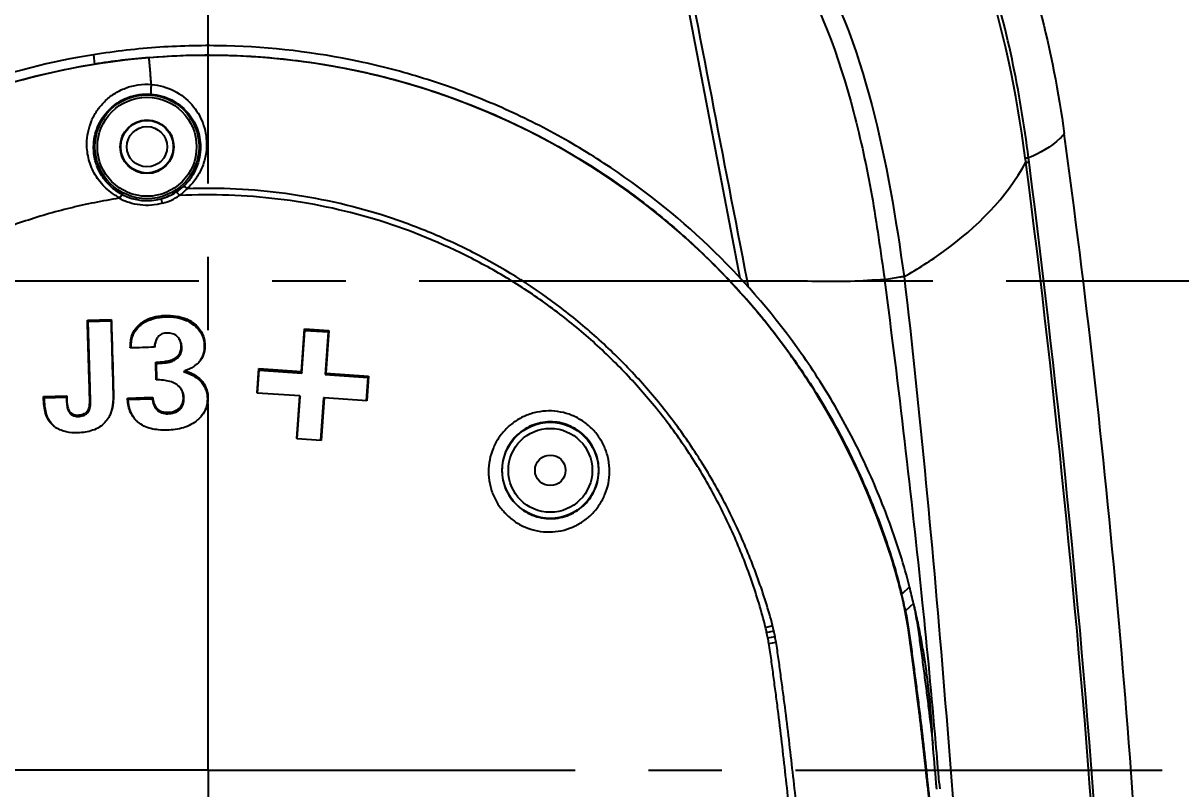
# Model space of a CAD drawing. Header units: millimetres. Extents: x 4086 to 8300, y 123 to 1549.
# Drawn here: x 7767.35 to 7791.01, y 1185.67 to 1201.33 of the extents above; entities that cross this region are included whole.
import ezdxf

# ---------------------------------------------------------------- set-up
doc = ezdxf.new("R2010")
doc.units = ezdxf.units.MM
doc.linetypes.add('CENTER', pattern=[0.6, 0.375, -0.075, 0.075, -0.075])
for name, color, linetype in [('中心线', 7, 'Continuous'), ('外形图', 7, 'Continuous'), ('尺寸标注', 7, 'Continuous'), ('运动范围', 7, 'Continuous')]:
    doc.layers.add(name, color=color, linetype=linetype)
doc.styles.add('思源黑', font='SourceHanSansCN-Normal.ttf')
doc.dimstyles.new('尺寸标注_1_4比例', dxfattribs={"dimtxt": 7, "dimasz": 6, "dimexe": 2, "dimexo": 1.5, "dimgap": 1, "dimtad": 1, "dimdec": 1, "dimlfac": 4, "dimdsep": 46, "dimtxsty": '思源黑', "dimcen": 0.09, "dimadec": 0, "dimazin": 0, "dimtp": 0.01, "dimtm": 0.01, "dimtfac": 1, "dimtdec": 1, "dimtofl": 0, "dimtmove": 0, "dimatfit": 3, "dimfxl": 1, "dimtolj": 1, "dimarcsym": 0})

# ---------------------------------------------------------------- blocks, each defined once
blk = doc.blocks.new('*D786')
at = {"layer": 'Defpoints', "color": 0}
for p in [(7797.579, 1186.055), (7786.133, 1103.555), (7962.414, 1103.555)]:
    blk.add_point(p, dxfattribs=at)
at = {"layer": '尺寸标注', "color": 0, "lineweight": -2}
for p, q in [((7799.079, 1186.055), (7964.414, 1186.055)), ((7962.414, 1180.055), (7962.414, 1109.555)), ((7787.633, 1103.555), (7964.414, 1103.555))]:
    blk.add_line(p, q, dxfattribs=at)
at = {"layer": '尺寸标注', "color": 0}
for points in [[(7963.414, 1180.055), (7961.414, 1180.055), (7962.414, 1186.055)], [(7961.414, 1109.555), (7963.414, 1109.555), (7962.414, 1103.555)]]:
    blk.add_solid(points, dxfattribs=at)
at = {"layer": '尺寸标注', "color": 0, "insert": (7957.785, 1144.805), "char_height": 7, "attachment_point": 5, "rotation": 90, "style": '思源黑'}
blk.add_mtext('\\A1;330', dxfattribs=at)
blk = doc.blocks.new('*D793')
at = {"layer": 'Defpoints', "color": 0}
for p in [(7771.133, 1271.641), (7552.914, 959.632), (7712.796, 959.632)]:
    blk.add_point(p, dxfattribs=at)
at = {"layer": '尺寸标注', "color": 0, "lineweight": -2}
for p, q in [((7769.633, 1271.641), (7550.914, 1271.641)), ((7552.914, 1265.641), (7552.914, 965.632)), ((7711.296, 959.632), (7550.914, 959.632))]:
    blk.add_line(p, q, dxfattribs=at)
at = {"layer": '尺寸标注', "color": 0}
for points in [[(7553.914, 1265.641), (7551.914, 1265.641), (7552.914, 1271.641)], [(7551.914, 965.632), (7553.914, 965.632), (7552.914, 959.632)]]:
    blk.add_solid(points, dxfattribs=at)
at = {"layer": '尺寸标注', "color": 0, "insert": (7548.289, 1115.636), "char_height": 7, "attachment_point": 5, "rotation": 90, "style": '思源黑'}
blk.add_mtext('\\A1;1248', dxfattribs=at)

msp = doc.modelspace()

# ---------------------------------------------------------------- linework, layer by layer
at = {"layer": '中心线', "linetype": 'CENTER', "ltscale": 20}
for p, q in [((7771.1327, 1186.0546), (7771.1327, 1215.7139)), ((7794.9431, 1196.0546), (7659.4514, 1196.0546)), ((7771.1327, 1186.0546), (7750.6038, 1186.0546)), ((7771.1327, 1186.0546), (7771.1327, 1108.957)), ((7771.1327, 1186.0546), (7795.7043, 1186.0546))]:
    msp.add_line(p, q, dxfattribs=at)
at = {"layer": '外形图'}
for p, q in [((7779.3863, 1209.7383), (7782.0008, 1196.1233)), ((7768.7867, 1200.6849), (7768.8072, 1200.4934)), ((7769.9261, 1200.6243), (7769.9261, 1200.6245)), ((7787.9101, 1198.4875), (7787.8989, 1198.5751)), ((7782.1523, 1196.0553), (7782.1474, 1196.0804)), ((7782.1769, 1195.9275), (7782.1523, 1196.0553)), ((7769.9406, 1195.2966), (7769.9465, 1195.2675)), ((7770.2505, 1195.3554), (7770.2522, 1195.3256)), ((7768.6639, 1195.2597), (7769.1525, 1195.2747)), ((7768.6647, 1195.2597), (7768.6807, 1195.2302)), ((7768.6798, 1195.2301), (7769.1456, 1195.2445)), ((7769.1526, 1195.2747), (7769.1457, 1195.2445)), ((7769.7081, 1195.1506), (7769.7184, 1195.1242)), ((7770.8286, 1195.2003), (7770.8223, 1195.1727)), ((7773.0404, 1194.2066), (7773.1015, 1195.0794)), ((7773.0461, 1194.1773), (7773.1074, 1195.0497)), ((7773.1015, 1195.0794), (7773.6003, 1195.0445)), ((7773.1015, 1195.0794), (7773.1074, 1195.0497)), ((7773.1074, 1195.0497), (7773.5834, 1195.0166)), ((7773.6003, 1195.0445), (7773.5392, 1194.1717)), ((7773.6003, 1195.0445), (7773.5834, 1195.0166)), ((7769.5786, 1194.9557), (7769.5917, 1194.9334)), ((7773.5834, 1195.0166), (7773.5221, 1194.1441)), ((7770.0299, 1194.7056), (7770.0298, 1194.7044)), ((7770.5821, 1194.7151), (7770.5937, 1194.6969)), ((7771.0651, 1194.7613), (7771.0538, 1194.7423)), ((7770.0731, 1194.0379), (7770.062, 1194.3997)), ((7770.062, 1194.3997), (7770.0749, 1194.3711)), ((7770.0851, 1194.0377), (7770.0749, 1194.3711)), ((7770.3776, 1194.4416), (7770.3821, 1194.413)), ((7770.5263, 1194.5425), (7770.5355, 1194.5173)), ((7770.8905, 1194.3509), (7770.8908, 1194.3491)), ((7772.1327, 1193.7688), (7772.1676, 1194.2676)), ((7772.1421, 1193.7678), (7772.175, 1194.238)), ((7772.1676, 1194.2676), (7773.0404, 1194.2066)), ((7772.1676, 1194.2676), (7772.175, 1194.238)), ((7772.175, 1194.238), (7773.0461, 1194.1773)), ((7773.0404, 1194.2066), (7773.0461, 1194.1773)), ((7773.5392, 1194.1717), (7773.5221, 1194.1441)), ((7773.5221, 1194.1441), (7774.3934, 1194.0835)), ((7773.5392, 1194.1717), (7774.4121, 1194.1106)), ((7774.4121, 1194.1106), (7774.3772, 1193.6119)), ((7774.4121, 1194.1106), (7774.3934, 1194.0835)), ((7774.3934, 1194.0835), (7774.3602, 1193.613)), ((7767.7682, 1193.6975), (7768.2459, 1193.7121)), ((7767.7704, 1193.627), (7767.7682, 1193.6975)), ((7767.7682, 1193.6975), (7767.7862, 1193.6695)), ((7767.7704, 1193.627), (7767.788, 1193.6099)), ((7767.7861, 1193.6695), (7768.2406, 1193.6834)), ((7767.788, 1193.6099), (7767.7862, 1193.6695)), ((7768.2406, 1193.6834), (7768.24, 1193.6146)), ((7768.2452, 1193.6322), (7768.24, 1193.6146)), ((7768.2459, 1193.7121), (7768.2406, 1193.6834)), ((7768.2459, 1193.7121), (7768.2452, 1193.6322)), ((7768.7136, 1193.6293), (7768.7292, 1193.6121)), ((7769.1983, 1193.7728), (7769.191, 1193.7546)), ((7769.4841, 1193.6655), (7769.9978, 1193.6813)), ((7769.4984, 1193.6373), (7769.9901, 1193.6524)), ((7770.6265, 1193.6787), (7770.6379, 1193.6613)), ((7771.128, 1193.6847), (7771.1164, 1193.6666)), ((7772.9445, 1192.8349), (7773.0056, 1193.7078)), ((7772.9519, 1192.8343), (7773.0127, 1193.7005)), ((7773.0056, 1193.7078), (7773.0127, 1193.7005)), ((7773.4886, 1193.6673), (7773.4278, 1192.8011)), ((7773.5044, 1193.6729), (7773.4433, 1192.8)), ((7773.5044, 1193.6729), (7773.4886, 1193.6673)), ((7774.3772, 1193.6119), (7773.5044, 1193.6729)), ((7768.6612, 1193.3945), (7768.6746, 1193.3705)), ((7770.5455, 1193.4583), (7770.5537, 1193.433)), ((7768.4665, 1193.3176), (7768.472, 1193.2895)), ((7769.7, 1193.1705), (7769.6789, 1193.1892)), ((7770.3051, 1193.3741), (7770.3066, 1193.3458)), ((7767.97, 1193.1001), (7767.9834, 1193.0916)), ((7773.4433, 1192.8), (7772.9445, 1192.8348)), ((7785.4674, 1189.8035), (7785.3084, 1189.652)), ((7785.5467, 1189.4613), (7785.3827, 1189.3112)), ((7785.3827, 1189.3112), (7785.3851, 1189.2987)), ((7782.5228, 1188.9751), (7782.668, 1189.0118)), ((7782.5463, 1188.8708), (7782.6935, 1188.9029)), ((7782.57, 1188.7586), (7782.7172, 1188.7867)), ((7782.592, 1188.6456), (7782.7382, 1188.6712)), ((7786.0725, 1185.7967), (7786.0826, 1185.6735))]:
    msp.add_line(p, q, dxfattribs=at)
for points in [[(7769.9261, 1200.6245), (7769.4674, 1200.5792), (7769.0023, 1200.5182), (7768.5382, 1200.4421), (7768.0764, 1200.3509), (7767.6177, 1200.245), (7767.1628, 1200.1245)], [(7785.3033, 1189.6508), (7785.2111, 1190.0044), (7785.095, 1190.3957), (7784.9573, 1190.8111), (7784.7999, 1191.2435), (7784.6241, 1191.6855), (7784.4307, 1192.1293), (7784.222, 1192.5677), (7784.0011, 1192.9941), (7783.7703, 1193.4058), (7783.5289, 1193.8057), (7783.2754, 1194.1968), (7783.0081, 1194.5815), (7782.7269, 1194.9599), (7782.4326, 1195.3304), (7782.1265, 1195.6913), (7781.8097, 1196.0413), (7781.4823, 1196.3804), (7781.1447, 1196.7083), (7780.7971, 1197.0247), (7780.44, 1197.3294), (7780.0734, 1197.6222), (7779.6975, 1197.9031), (7779.3123, 1198.1719), (7778.9181, 1198.4286), (7778.515, 1198.6728), (7778.1032, 1198.9046), (7777.6835, 1199.1234), (7777.2569, 1199.3286), (7776.8241, 1199.5199), (7776.3861, 1199.697), (7775.9436, 1199.8594), (7775.4975, 1200.0071), (7775.048, 1200.1401), (7774.5943, 1200.2584), (7774.1363, 1200.3622), (7773.6745, 1200.4513), (7773.2095, 1200.5257), (7772.7419, 1200.5851), (7772.2724, 1200.6295), (7771.802, 1200.6588), (7771.3315, 1200.6728), (7770.861, 1200.6717), (7770.3906, 1200.6554), (7769.9261, 1200.6245)], [(7785.3799, 1189.2978), (7785.3566, 1189.4142), (7785.3302, 1189.5359), (7785.3033, 1189.6508)], [(7786.047, 1183.7955), (7785.9912, 1184.3164), (7785.9367, 1184.8232), (7785.8833, 1185.3156), (7785.8312, 1185.7923), (7785.7804, 1186.2512), (7785.7307, 1186.6903), (7785.6816, 1187.1095), (7785.6326, 1187.5105), (7785.5835, 1187.8951), (7785.5346, 1188.265), (7785.4868, 1188.6219), (7785.4368, 1188.9679), (7785.3799, 1189.2978)]]:
    msp.add_lwpolyline(points, dxfattribs=at)
for centre, radius in [((7769.8827, 1198.8046), 1.0634), ((7769.8827, 1198.8046), 1.0134), ((7769.8827, 1198.8046), 0.5484), ((7769.8827, 1198.8046), 0.5375), ((7769.8827, 1198.8046), 0.4125), ((7778.1248, 1192.1873), 0.9825), ((7778.1248, 1192.1873), 0.8575), ((7778.1248, 1192.1873), 0.3125)]:
    msp.add_circle(centre, radius, dxfattribs=at)
for centre, radius, start, end in [((7771.1367, 1186.0474), 14.6271, 94.74739, 125.88359), ((7771.1299, 1186.1081), 14.5716, 94.74042, 99.17189), ((7580.1977, 1170.6646), 210.3575, 2.435308, 7.760472), ((7756.4506, 1194.4313), 31.6547, 7.3673, 7.53081), ((7541.2571, 1166.7586), 248.6204, 3.947142, 7.332745), ((7539.8053, 1166.6795), 250.1354, 3.944738, 7.305672), ((7769.8835, 1198.7983), 1.0965, 285.19374, 303.082), ((7769.8942, 1198.7823), 1.0772, 303.06721, 312.31312), ((7769.8833, 1198.7987), 1.0969, 243.04213, 285.19828), ((7769.8812, 1198.816), 1.2104, 285.32775, 303.45137), ((7782.8083, 1192.5416), 3.5736, 100.57474, 101.81895), ((7552.4349, 1165.5318), 234.524, 5.861115, 7.484655), ((7770.3921, 1194.6037), 0.7392, 53.80924, 65.36402), ((7770.3941, 1194.5885), 0.7243, 53.75869, 64.71153), ((7770.3332, 1194.7491), 0.2416, 37.879, 46.31866), ((7770.1168, 1195.1837), 1.1038, 297.77182, 299.75371), ((7778.0196, 1197.9714), 9.5601, 206.76964, 206.95926), ((7777.1184, 1191.7598), 7.3753, 164.89784, 165.13023), ((7768.3419, 1193.5475), 0.5818, 230.26208, 237.6357), ((7768.3484, 1193.5301), 0.5706, 230.2367, 236.15392), ((7774.7355, 1187.0845), 10.8748, 13.64986, 15.63077), ((7778.0256, 1187.8867), 7.4883, 10.86195, 13.6259), ((7778.0272, 1187.887), 7.4921, 10.95806, 13.62615), ((7777.6337, 1187.8081), 8.0838, 11.80026, 14.29016), ((7616.5082, 1172.0354), 170.1216, 4.9149, 5.885842), ((7777.2749, 1187.7434), 8.2525, 10.04457, 10.85634), ((7779.0803, 1188.1457), 3.541, 11.8167, 13.54577), ((7779.1918, 1188.1396), 3.5839, 12.29687, 14.08429), ((7778.2473, 1187.9339), 4.5505, 10.80179, 12.29544), ((7776.7405, 1187.5842), 5.9466, 11.39056, 12.49534), ((7772.9149, 1186.8205), 9.8477, 10.68071, 11.3507), ((7775.4425, 1187.4073), 7.4044, 9.82857, 10.73691), ((7740.2053, 1182.1409), 45.952, 4.55678, 5.57531), ((7535.5357, 1165.2082), 251.3813, 4.697874, 4.884049)]:
    msp.add_arc(centre, radius, start, end, dxfattribs=at)
for points, knots in [([(7784.7451, 1207.6111), (7785.8088, 1206.6155), (7787.631, 1203.9003), (7788.3967, 1200.771), (7788.6286, 1199.0696)], [0, 0, 0, 0, 0.4589975, 1, 1, 1, 1]), ([(7787.8989, 1198.5751), (7787.726, 1199.9277), (7787.1987, 1202.6164), (7785.9866, 1205.1115), (7785.1932, 1206.2158)], [0, 0, 0, 0, 0.5006842, 1, 1, 1, 1]), ([(7787.8321, 1198.5799), (7787.6528, 1199.9146), (7787.1222, 1202.5655), (7785.9382, 1205.0351), (7785.1564, 1206.1265)], [0, 0, 0, 0, 0.5007847, 1, 1, 1, 1]), ([(7783.3119, 1202.9404), (7783.981, 1201.9604), (7784.8081, 1199.6678), (7785.1888, 1197.328), (7785.3561, 1196.1488)], [0, 0, 0, 0, 0.4990641, 1, 1, 1, 1]), ([(7782.9967, 1202.7384), (7783.633, 1201.7674), (7784.2218, 1200.0825), (7784.7179, 1197.8145), (7784.8739, 1196.6576), (7784.9595, 1196.0811)], [0, 0, 0, 0, 0.499012, 0.7494695, 1, 1, 1, 1]), ([(7785.4675, 1189.8036), (7785.3548, 1190.2442), (7785.1492, 1190.8962), (7784.8184, 1191.7438), (7784.451, 1192.5764), (7783.9201, 1193.5842), (7782.9233, 1195.1076), (7781.4212, 1196.8307), (7779.6308, 1198.252), (7778.0621, 1199.176), (7776.8257, 1199.758), (7775.5407, 1200.2234), (7773.7794, 1200.6833), (7771.9612, 1200.8976), (7770.1413, 1200.8599), (7769.2358, 1200.7571), (7768.7867, 1200.6849)], [0, 0, 0, 0, 0.0625133, 0.0937829, 0.1250526, 0.1875746, 0.2500979, 0.3750167, 0.4999336, 0.5624581, 0.6249828, 0.6875076, 0.7500325, 0.8749504, 0.9374753, 1, 1, 1, 1]), ([(7768.7867, 1200.6849), (7767.9273, 1200.5468), (7766.229, 1200.1181), (7763.8364, 1199.0397), (7761.6707, 1197.5559), (7759.7983, 1195.7165), (7758.277, 1193.577), (7757.1569, 1191.2033), (7756.5848, 1189.0904), (7756.3555, 1187.3621), (7756.3162, 1186.4902), (7756.316, 1186.0546)], [0, 0, 0, 0, 0.1249856, 0.2499701, 0.3749545, 0.4999405, 0.6249246, 0.7499089, 0.8748935, 0.937447, 1, 1, 1, 1]), ([(7761.6483, 1143.9202), (7761.6394, 1144.253), (7761.6176, 1144.9183), (7761.5873, 1145.9157), (7761.5608, 1146.9122), (7761.5269, 1148.239), (7761.4849, 1149.8952), (7761.4343, 1151.88), (7761.3743, 1153.8611), (7761.2662, 1156.4957), (7761.0971, 1159.1243), (7760.8466, 1161.7428), (7760.6169, 1163.6993), (7760.3484, 1165.6493), (7760.0487, 1167.5935), (7759.7262, 1169.533), (7759.3871, 1171.4691), (7759.0329, 1173.4021), (7758.6605, 1175.3316), (7758.3288, 1176.9353), (7758.047, 1178.2149), (7757.8263, 1179.1726), (7757.5939, 1180.1275), (7757.3492, 1181.0793), (7757.0984, 1182.0299), (7756.8594, 1182.9838), (7756.6637, 1183.9478), (7756.5413, 1184.9244), (7756.497, 1185.9083), (7756.5215, 1186.8942), (7756.6116, 1187.8781), (7756.8199, 1189.181), (7757.2452, 1190.7805), (7758.0096, 1192.6124), (7759.0148, 1194.3231), (7760.2421, 1195.8814), (7761.6676, 1197.2608), (7763.2661, 1198.4367), (7765.0101, 1199.3855), (7766.8661, 1200.0895), (7768.1563, 1200.3883), (7768.8072, 1200.4934)], [0, 0, 0, 0, 0.0158075, 0.0315982, 0.0473725, 0.0631316, 0.0946059, 0.1260223, 0.1573847, 0.1886988, 0.2511993, 0.2823969, 0.3135655, 0.344711, 0.3758373, 0.4069479, 0.4380488, 0.4691461, 0.5002413, 0.5313361, 0.5468868, 0.5624404, 0.5779918, 0.5935402, 0.6090968, 0.6246633, 0.640218, 0.6557655, 0.6713346, 0.6869311, 0.7025521, 0.7181996, 0.749533, 0.7808609, 0.8121498, 0.8434381, 0.8747382, 0.9060368, 0.9373566, 0.9686954, 1, 1, 1, 1]), ([(7769.9257, 1200.6298), (7770.778, 1200.7005), (7772.5021, 1200.6909), (7775.044, 1200.2259), (7777.4654, 1199.3233), (7779.317, 1198.2278), (7780.6612, 1197.1706), (7781.5971, 1196.2931), (7782.4547, 1195.3377), (7783.2275, 1194.3118), (7783.7934, 1193.403), (7784.194, 1192.6478), (7784.4684, 1192.0689), (7784.7178, 1191.4788), (7784.9439, 1190.8794), (7785.1452, 1190.2713), (7785.2581, 1189.8594), (7785.3084, 1189.652)], [0, 0, 0, 0, 0.1249674, 0.2504066, 0.3757537, 0.5006229, 0.5629951, 0.6253855, 0.6878468, 0.7503622, 0.8128418, 0.8440507, 0.8752397, 0.9064281, 0.9376282, 0.9688237, 1, 1, 1, 1]), ([(7775.9144, 1199.8694), (7775.4352, 1200.0356), (7774.4587, 1200.3178), (7772.9597, 1200.5856), (7771.4429, 1200.6971), (7770.4299, 1200.666), (7769.9261, 1200.6243)], [0, 0, 0, 0, 0.2504097, 0.5007291, 0.7504486, 1, 1, 1, 1]), ([(7769.9738, 1200.0796), (7769.97, 1200.1079), (7769.9649, 1200.1501), (7769.9607, 1200.2062), (7769.9544, 1200.2832), (7769.945, 1200.3958), (7769.9346, 1200.5215), (7769.9283, 1200.5977), (7769.9261, 1200.6243)], [0, 0, 0, 0, 0.1566934, 0.2333952, 0.3084816, 0.5802589, 0.8536971, 1, 1, 1, 1]), ([(7768.6545, 1198.8668), (7768.6552, 1198.9448), (7768.6714, 1199.1014), (7768.74, 1199.3286), (7768.8528, 1199.5418), (7769.0092, 1199.7337), (7769.2077, 1199.8946), (7769.4427, 1200.0137), (7769.703, 1200.0817), (7769.8842, 1200.087), (7769.9738, 1200.0799)], [0, 0, 0, 0, 0.1165623, 0.2336644, 0.3526371, 0.474751, 0.6010755, 0.7317926, 0.865592, 1, 1, 1, 1]), ([(7769.9711, 1200.08), (7769.9677, 1200.0592), (7769.964, 1200.0269), (7769.9609, 1199.9838), (7769.9597, 1199.9523), (7769.9597, 1199.9246), (7769.9608, 1199.903), (7769.9628, 1199.8893), (7769.9651, 1199.8826), (7769.9667, 1199.8807), (7769.9675, 1199.8806)], [0, 0, 0, 0, 0.31384, 0.4828029, 0.6433718, 0.7838212, 0.8940334, 0.9665345, 0.9876525, 1, 1, 1, 1]), ([(7769.9738, 1200.0796), (7770.1345, 1200.0668), (7770.445, 1199.9784), (7770.8132, 1199.6884), (7771.0451, 1199.3018), (7771.0997, 1199.0097), (7771.1011, 1198.8651)], [0, 0, 0, 0, 0.2673801, 0.5188906, 0.7601096, 1, 1, 1, 1]), ([(7768.7915, 1198.8046), (7768.7931, 1198.9411), (7768.8495, 1199.2211), (7769.0502, 1199.5231), (7769.2796, 1199.7112), (7769.4893, 1199.8194), (7769.7233, 1199.881), (7769.8866, 1199.8867), (7769.9675, 1199.8806)], [0, 0, 0, 0, 0.2300839, 0.4686063, 0.5952211, 0.7272186, 0.8631951, 1, 1, 1, 1]), ([(7769.9675, 1199.8806), (7770.0416, 1199.8749), (7770.1867, 1199.8487), (7770.4493, 1199.7442), (7770.7202, 1199.5321), (7770.926, 1199.1903), (7770.9748, 1198.9323), (7770.9762, 1198.8046)], [0, 0, 0, 0, 0.1383482, 0.2719333, 0.5232259, 0.762404, 1, 1, 1, 1]), ([(7785.2081, 1190.0145), (7785.1293, 1190.2966), (7784.9501, 1190.8548), (7784.6371, 1191.6762), (7784.2761, 1192.4779), (7783.8664, 1193.2559), (7783.4103, 1194.0079), (7782.7429, 1194.9725), (7781.8021, 1196.1008), (7780.5188, 1197.3099), (7778.6262, 1198.7035), (7777.0237, 1199.4849), (7775.9144, 1199.8694)], [0, 0, 0, 0, 0.0624393, 0.1248947, 0.1873326, 0.2497764, 0.3122431, 0.3747433, 0.4997328, 0.6246629, 0.7496948, 1, 1, 1, 1]), ([(7788.6286, 1199.0696), (7788.6008, 1199.0355), (7788.3989, 1198.819), (7788.13, 1198.6734), (7787.8989, 1198.5751)], [0, 0, 0, 0, 0.1491579, 1, 1, 1, 1]), ([(7769.3355, 1197.7541), (7769.3219, 1197.7609), (7769.2954, 1197.7756), (7769.2561, 1197.7983), (7769.2174, 1197.8217), (7769.1431, 1197.8715), (7768.9949, 1197.991), (7768.8129, 1198.2184), (7768.6815, 1198.5336), (7768.6536, 1198.757), (7768.6545, 1198.8668)], [0, 0, 0, 0, 0.033182, 0.0662646, 0.0992352, 0.132059, 0.2618371, 0.5143839, 0.7597671, 1, 1, 1, 1]), ([(7771.1011, 1198.8651), (7771.1018, 1198.7819), (7771.0865, 1198.6134), (7771.0116, 1198.3683), (7770.8842, 1198.1391), (7770.7668, 1198.0063), (7770.7011, 1197.9466)], [0, 0, 0, 0, 0.242082, 0.4888255, 0.7412116, 1, 1, 1, 1]), ([(7769.386, 1197.8209), (7769.2917, 1197.8692), (7769.1196, 1197.9917), (7768.9283, 1198.2356), (7768.8143, 1198.5129), (7768.7905, 1198.7086), (7768.7915, 1198.8046)], [0, 0, 0, 0, 0.2633428, 0.5164886, 0.7612289, 1, 1, 1, 1]), ([(7770.9762, 1198.8046), (7770.977, 1198.7309), (7770.9634, 1198.5813), (7770.8969, 1198.3633), (7770.7833, 1198.1584), (7770.6784, 1198.0394), (7770.6194, 1197.9857)], [0, 0, 0, 0, 0.2405724, 0.4866552, 0.7394642, 1, 1, 1, 1]), ([(7785.3561, 1196.1488), (7785.6343, 1196.3059), (7786.5999, 1196.9182), (7787.452, 1197.7623), (7787.8442, 1198.4904)], [0, 0, 0, 0, 0.278756, 1, 1, 1, 1]), ([(7787.8321, 1198.5799), (7787.8463, 1198.58), (7787.8685, 1198.5795), (7787.8912, 1198.5778), (7787.8989, 1198.5751)], [0, 0, 0, 0, 0.6349671, 1, 1, 1, 1]), ([(7787.8442, 1198.4903), (7787.8582, 1198.4907), (7787.8801, 1198.4906), (7787.9024, 1198.4896), (7787.9101, 1198.4875)], [0, 0, 0, 0, 0.636231, 1, 1, 1, 1]), ([(7770.5484, 1197.8061), (7770.5411, 1197.8167), (7770.5274, 1197.8356), (7770.5084, 1197.859), (7770.4946, 1197.8733), (7770.4865, 1197.8791), (7770.483, 1197.88), (7770.482, 1197.8795)], [0, 0, 0, 0, 0.3831363, 0.6957466, 0.9053971, 0.9660397, 1, 1, 1, 1]), ([(7770.7011, 1197.9466), (7770.6895, 1197.9341), (7770.6417, 1197.8841), (7770.5896, 1197.8381), (7770.5484, 1197.8061)], [0, 0, 0, 0, 0.2457217, 1, 1, 1, 1]), ([(7770.7011, 1197.9466), (7770.6926, 1197.9541), (7770.6767, 1197.9672), (7770.6535, 1197.9816), (7770.6349, 1197.9893), (7770.6227, 1197.9884), (7770.6194, 1197.9857)], [0, 0, 0, 0, 0.3590794, 0.6534921, 0.8650361, 1, 1, 1, 1]), ([(7782.668, 1189.0118), (7782.627, 1189.1747), (7782.5339, 1189.4978), (7782.3166, 1190.1336), (7782.0661, 1190.758), (7781.7765, 1191.3644), (7781.4626, 1191.9587), (7781.024, 1192.6762), (7780.4257, 1193.4885), (7779.7635, 1194.2497), (7779.0403, 1194.9533), (7777.9994, 1195.8041), (7776.8516, 1196.5162), (7775.6306, 1197.0784), (7774.3668, 1197.5374), (7772.72, 1197.9027), (7771.3719, 1197.9702), (7770.7011, 1197.9466)], [0, 0, 0, 0, 0.031264, 0.0625295, 0.1250497, 0.1563154, 0.1875813, 0.2500996, 0.3126198, 0.3751407, 0.4376604, 0.5001793, 0.6251076, 0.687628, 0.7501477, 0.8750726, 1, 1, 1, 1]), ([(7769.3081, 1197.7499), (7769.2245, 1197.7372), (7769.0576, 1197.7089), (7768.8082, 1197.6614), (7768.5598, 1197.609), (7768.2303, 1197.5317), (7767.8215, 1197.4222), (7767.1758, 1197.219), (7766.3859, 1196.9129), (7765.4732, 1196.4659), (7764.6017, 1195.9431), (7763.7784, 1195.3471), (7763.0093, 1194.6827), (7762.2991, 1193.9557), (7761.6538, 1193.1704), (7761.0789, 1192.3323), (7760.5783, 1191.4478), (7760.1565, 1190.523), (7759.8161, 1189.5654), (7759.5565, 1188.5828), (7759.3809, 1187.5818), (7759.3222, 1186.9067), (7759.3072, 1186.5686)], [0, 0, 0, 0, 0.0156287, 0.031258, 0.0468865, 0.0625154, 0.0937712, 0.125027, 0.1875241, 0.2500223, 0.3125208, 0.3750188, 0.4375174, 0.500016, 0.562514, 0.6250121, 0.6875101, 0.7500078, 0.8125067, 0.8750056, 0.9375028, 1, 1, 1, 1]), ([(7770.2011, 1197.6487), (7770.127, 1197.6284), (7769.9745, 1197.6019), (7769.743, 1197.6062), (7769.5543, 1197.6464), (7769.4106, 1197.6989), (7769.3419, 1197.7322), (7769.3081, 1197.7499)], [0, 0, 0, 0, 0.2507019, 0.5013229, 0.7512207, 0.8758289, 1, 1, 1, 1]), ([(7769.386, 1197.8209), (7769.3825, 1197.8224), (7769.3706, 1197.8165), (7769.3562, 1197.801), (7769.3372, 1197.7758), (7769.3247, 1197.7557), (7769.3182, 1197.7446)], [0, 0, 0, 0, 0.1095792, 0.3206272, 0.6303799, 1, 1, 1, 1]), ([(7770.2011, 1197.6487), (7770.1977, 1197.6608), (7770.1926, 1197.6782), (7770.1859, 1197.7001), (7770.1816, 1197.7135), (7770.1779, 1197.7243), (7770.175, 1197.7327), (7770.1728, 1197.737), (7770.1716, 1197.74), (7770.1709, 1197.7401)], [0, 0, 0, 0, 0.3925115, 0.563219, 0.7105611, 0.830567, 0.9200399, 0.9767229, 1, 1, 1, 1]), ([(7782.5228, 1188.9751), (7782.4441, 1189.3014), (7782.2962, 1189.7838), (7782.0648, 1190.4142), (7781.8713, 1190.8795), (7781.656, 1191.335), (7781.4221, 1191.7812), (7781.1695, 1192.2172), (7780.8066, 1192.7824), (7780.3058, 1193.4574), (7779.6406, 1194.215), (7778.9135, 1194.9138), (7778.1274, 1195.5454), (7777.2887, 1196.1054), (7776.1122, 1196.754), (7774.5462, 1197.3798), (7772.5667, 1197.7916), (7771.2183, 1197.8399), (7770.5484, 1197.8061)], [0, 0, 0, 0, 0.0625139, 0.0937809, 0.1250472, 0.1563139, 0.1875806, 0.2188472, 0.2501136, 0.3126324, 0.3751525, 0.437671, 0.5001888, 0.5627073, 0.6252272, 0.750154, 0.8750762, 1, 1, 1, 1]), ([(7784.9595, 1196.0811), (7784.7254, 1196.0804), (7784.2582, 1196.037), (7783.3218, 1196.0571), (7782.6201, 1196.0586), (7782.1523, 1196.0553)], [0, 0, 0, 0, 0.250116, 0.5001449, 1, 1, 1, 1]), ([(7785.3567, 1196.1492), (7785.3268, 1196.1441), (7785.1944, 1196.1242), (7785.0633, 1196.095), (7784.9603, 1196.0839)], [0, 0, 0, 0, 0.2263866, 1, 1, 1, 1]), ([(7785.3568, 1196.1492), (7785.6833, 1193.334), (7786.2089, 1187.6919), (7786.6044, 1182.0382), (7786.7152, 1179.2086)], [0, 0, 0, 0, 0.5002048, 1, 1, 1, 1]), ([(7769.7081, 1195.1506), (7769.7242, 1195.1669), (7769.7931, 1195.2281), (7769.876, 1195.2723), (7769.9406, 1195.2966)], [0, 0, 0, 0, 0.2487647, 1, 1, 1, 1]), ([(7769.9406, 1195.2966), (7770.0143, 1195.3244), (7770.1187, 1195.3478), (7770.2239, 1195.3546), (7770.2505, 1195.3554)], [0, 0, 0, 0, 0.7476444, 1, 1, 1, 1]), ([(7769.9465, 1195.2675), (7769.9709, 1195.2767), (7770.0699, 1195.3089), (7770.1743, 1195.3232), (7770.2522, 1195.3256)], [0, 0, 0, 0, 0.2503015, 1, 1, 1, 1]), ([(7770.2505, 1195.3554), (7770.3271, 1195.3578), (7770.4811, 1195.3504), (7770.6306, 1195.3076), (7770.7003, 1195.2756)], [0, 0, 0, 0, 0.4997339, 1, 1, 1, 1]), ([(7770.2522, 1195.3256), (7770.3293, 1195.328), (7770.484, 1195.3204), (7770.634, 1195.2764), (7770.7035, 1195.2435)], [0, 0, 0, 0, 0.5006649, 1, 1, 1, 1]), ([(7770.7003, 1195.2756), (7770.7, 1195.2732), (7770.6994, 1195.2683), (7770.6993, 1195.2621), (7770.6978, 1195.2573), (7770.6978, 1195.253), (7770.7001, 1195.2483), (7770.7022, 1195.2452), (7770.7035, 1195.2434)], [0, 0, 0, 0, 0.2194006, 0.4385917, 0.5448929, 0.6595279, 0.8096724, 1, 1, 1, 1]), ([(7768.7136, 1193.6293), (7768.7095, 1193.7653), (7768.6929, 1194.3087), (7768.6767, 1194.8522), (7768.6647, 1195.2597)], [0, 0, 0, 0, 0.2501582, 1, 1, 1, 1]), ([(7768.7292, 1193.6121), (7768.7251, 1193.747), (7768.7086, 1194.2864), (7768.6925, 1194.8257), (7768.6807, 1195.2302)], [0, 0, 0, 0, 0.2501757, 1, 1, 1, 1]), ([(7769.1457, 1195.2445), (7769.1495, 1195.1204), (7769.1647, 1194.6238), (7769.1798, 1194.1271), (7769.191, 1193.7546)], [0, 0, 0, 0, 0.2498515, 1, 1, 1, 1]), ([(7769.1526, 1195.2747), (7769.1565, 1195.1496), (7769.1718, 1194.649), (7769.187, 1194.1483), (7769.1983, 1193.7728)], [0, 0, 0, 0, 0.2498713, 1, 1, 1, 1]), ([(7769.5786, 1194.9557), (7769.5849, 1194.9733), (7769.6166, 1195.0452), (7769.6661, 1195.1082), (7769.7081, 1195.1506)], [0, 0, 0, 0, 0.2380863, 1, 1, 1, 1]), ([(7769.5917, 1194.9334), (7769.5981, 1194.9514), (7769.6294, 1195.0218), (7769.678, 1195.0833), (7769.7184, 1195.1242)], [0, 0, 0, 0, 0.2500786, 1, 1, 1, 1]), ([(7769.7184, 1195.1242), (7769.7343, 1195.1403), (7769.8019, 1195.2003), (7769.8832, 1195.2437), (7769.9465, 1195.2675)], [0, 0, 0, 0, 0.2502336, 1, 1, 1, 1]), ([(7770.8223, 1195.1727), (7770.8564, 1195.1476), (7770.9205, 1195.0915), (7770.9955, 1194.9878), (7771.0417, 1194.8687), (7771.0525, 1194.7844), (7771.0538, 1194.7423)], [0, 0, 0, 0, 0.2509164, 0.5010617, 0.7506127, 1, 1, 1, 1]), ([(7770.8286, 1195.2003), (7770.8687, 1195.1709), (7770.9392, 1195.1074), (7771.0143, 1194.9943), (7771.0547, 1194.8775), (7771.0639, 1194.7991), (7771.0651, 1194.7613)], [0, 0, 0, 0, 0.2885105, 0.5450369, 0.7800326, 1, 1, 1, 1]), ([(7769.542, 1194.6894), (7769.5419, 1194.736), (7769.5462, 1194.826), (7769.564, 1194.915), (7769.5786, 1194.9557)], [0, 0, 0, 0, 0.5184971, 1, 1, 1, 1]), ([(7769.5558, 1194.6897), (7769.5563, 1194.7309), (7769.5612, 1194.8132), (7769.5778, 1194.8946), (7769.5917, 1194.9334)], [0, 0, 0, 0, 0.5000754, 1, 1, 1, 1]), ([(7770.0805, 1194.8768), (7770.0655, 1194.8509), (7770.0441, 1194.7942), (7770.0335, 1194.7353), (7770.0299, 1194.7056)], [0, 0, 0, 0, 0.49995, 1, 1, 1, 1]), ([(7770.0882, 1194.8901), (7770.0726, 1194.8632), (7770.0502, 1194.8018), (7770.0402, 1194.7379), (7770.0369, 1194.7046)], [0, 0, 0, 0, 0.4813293, 1, 1, 1, 1]), ([(7770.2914, 1194.9946), (7770.2564, 1194.9935), (7770.2043, 1194.9862), (7770.1434, 1194.9553), (7770.119, 1194.9327), (7770.1087, 1194.92)], [0, 0, 0, 0, 0.5170305, 0.7578701, 1, 1, 1, 1]), ([(7770.5001, 1194.9238), (7770.4866, 1194.9367), (7770.4567, 1194.9593), (7770.3874, 1194.9899), (7770.3296, 1194.9958), (7770.2914, 1194.9946)], [0, 0, 0, 0, 0.2482369, 0.4918678, 1, 1, 1, 1]), ([(7770.5821, 1194.7151), (7770.5811, 1194.7489), (7770.5724, 1194.8138), (7770.5428, 1194.8731), (7770.5239, 1194.8974)], [0, 0, 0, 0, 0.5233657, 1, 1, 1, 1]), ([(7770.5937, 1194.6969), (7770.5926, 1194.7303), (7770.584, 1194.7974), (7770.5537, 1194.8591), (7770.5332, 1194.8855)], [0, 0, 0, 0, 0.5002772, 1, 1, 1, 1]), ([(7770.5263, 1194.5425), (7770.5455, 1194.566), (7770.5762, 1194.6214), (7770.5831, 1194.6839), (7770.5821, 1194.7151)], [0, 0, 0, 0, 0.4935819, 1, 1, 1, 1]), ([(7770.5355, 1194.5173), (7770.5557, 1194.5421), (7770.5875, 1194.5998), (7770.5946, 1194.6649), (7770.5937, 1194.6969)], [0, 0, 0, 0, 0.5003555, 1, 1, 1, 1]), ([(7771.0538, 1194.7423), (7771.0555, 1194.6882), (7771.0467, 1194.5787), (7771.0015, 1194.4771), (7770.9706, 1194.4327)], [0, 0, 0, 0, 0.50009, 1, 1, 1, 1]), ([(7771.0651, 1194.7613), (7771.0669, 1194.7018), (7771.0563, 1194.5845), (7771.0045, 1194.4776), (7770.9708, 1194.4326)], [0, 0, 0, 0, 0.5140535, 1, 1, 1, 1]), ([(7770.062, 1194.3997), (7770.1216, 1194.4028), (7770.206, 1194.4087), (7770.3112, 1194.4242), (7770.3569, 1194.4346), (7770.3776, 1194.4416)], [0, 0, 0, 0, 0.5611979, 0.7951629, 1, 1, 1, 1]), ([(7770.0749, 1194.3711), (7770.1266, 1194.3739), (7770.2042, 1194.3796), (7770.3068, 1194.3938), (7770.3576, 1194.4047), (7770.3821, 1194.413)], [0, 0, 0, 0, 0.5001292, 0.7501806, 1, 1, 1, 1]), ([(7770.3776, 1194.4416), (7770.4061, 1194.4512), (7770.4615, 1194.4774), (7770.5071, 1194.5189), (7770.5263, 1194.5425)], [0, 0, 0, 0, 0.4971559, 1, 1, 1, 1]), ([(7770.3821, 1194.413), (7770.4118, 1194.423), (7770.4689, 1194.4502), (7770.5159, 1194.4931), (7770.5355, 1194.5173)], [0, 0, 0, 0, 0.5008694, 1, 1, 1, 1]), ([(7770.8941, 1194.3517), (7770.8777, 1194.3377), (7770.8074, 1194.2851), (7770.7268, 1194.2476), (7770.6646, 1194.2254)], [0, 0, 0, 0, 0.2462234, 1, 1, 1, 1]), ([(7770.9708, 1194.4326), (7770.9653, 1194.4253), (7770.9422, 1194.3962), (7770.9156, 1194.3698), (7770.8941, 1194.3517)], [0, 0, 0, 0, 0.2442488, 1, 1, 1, 1]), ([(7770.6311, 1194.207), (7770.7203, 1194.1787), (7770.8375, 1194.1283), (7770.9355, 1194.0502), (7770.9582, 1194.0287)], [0, 0, 0, 0, 0.7498696, 1, 1, 1, 1]), ([(7770.6646, 1194.2254), (7770.6926, 1194.2157), (7770.7959, 1194.1761), (7770.894, 1194.1192), (7770.9545, 1194.0651)], [0, 0, 0, 0, 0.2675321, 1, 1, 1, 1]), ([(7770.5568, 1193.8812), (7770.5322, 1193.9113), (7770.4674, 1193.9635), (7770.3485, 1194.0096), (7770.2145, 1194.0334), (7770.1211, 1194.0377), (7770.0731, 1194.0379)], [0, 0, 0, 0, 0.2229672, 0.4650319, 0.7245462, 1, 1, 1, 1]), ([(7770.6265, 1193.6787), (7770.6254, 1193.7154), (7770.6147, 1193.7881), (7770.5794, 1193.8535), (7770.5568, 1193.8812)], [0, 0, 0, 0, 0.5066063, 1, 1, 1, 1]), ([(7770.6379, 1193.6613), (7770.6368, 1193.6986), (7770.6258, 1193.7736), (7770.5895, 1193.8412), (7770.5658, 1193.8701)], [0, 0, 0, 0, 0.5000951, 1, 1, 1, 1]), ([(7770.9545, 1194.0651), (7770.9538, 1194.0629), (7770.9528, 1194.0595), (7770.9514, 1194.0549), (7770.9505, 1194.0515), (7770.9503, 1194.0478), (7770.9462, 1194.0447), (7770.9519, 1194.0366), (7770.9554, 1194.0321), (7770.9582, 1194.0287)], [0, 0, 0, 0, 0.1725824, 0.2591156, 0.3482278, 0.4363114, 0.5163054, 0.6741833, 1, 1, 1, 1]), ([(7770.9545, 1194.0651), (7770.9786, 1194.0436), (7771.0244, 1193.9955), (7771.0795, 1193.908), (7771.1172, 1193.8026), (7771.1267, 1193.7253), (7771.128, 1193.6847)], [0, 0, 0, 0, 0.2250999, 0.461145, 0.7165176, 1, 1, 1, 1]), ([(7770.9582, 1194.0287), (7770.9828, 1194.0055), (7771.028, 1193.9544), (7771.0781, 1193.8653), (7771.1081, 1193.7678), (7771.1154, 1193.7004), (7771.1164, 1193.6666)], [0, 0, 0, 0, 0.2505839, 0.5006411, 0.7503581, 1, 1, 1, 1]), ([(7767.97, 1193.1001), (7767.9374, 1193.1272), (7767.8783, 1193.1936), (7767.8174, 1193.3183), (7767.7811, 1193.4656), (7767.7721, 1193.5713), (7767.7704, 1193.627)], [0, 0, 0, 0, 0.219007, 0.4530294, 0.7115387, 1, 1, 1, 1]), ([(7768.2452, 1193.6322), (7768.2449, 1193.5916), (7768.2485, 1193.5314), (7768.2681, 1193.4559), (7768.291, 1193.406), (7768.3235, 1193.3647), (7768.3798, 1193.325), (7768.4326, 1193.3166), (7768.4665, 1193.3176)], [0, 0, 0, 0, 0.2784383, 0.4101759, 0.5340507, 0.6526561, 0.7672739, 1, 1, 1, 1]), ([(7768.6612, 1193.3945), (7768.6854, 1193.4249), (7768.7126, 1193.5057), (7768.7153, 1193.5869), (7768.714, 1193.6293)], [0, 0, 0, 0, 0.4772692, 1, 1, 1, 1]), ([(7769.1914, 1193.7546), (7769.1937, 1193.6789), (7769.1886, 1193.5272), (7769.151, 1193.3781), (7769.1201, 1193.3091)], [0, 0, 0, 0, 0.5000421, 1, 1, 1, 1]), ([(7769.1987, 1193.7728), (7769.1999, 1193.7315), (7769.1991, 1193.5744), (7769.1701, 1193.4139), (7769.1202, 1193.309)], [0, 0, 0, 0, 0.2622125, 1, 1, 1, 1]), ([(7769.6789, 1193.1892), (7769.6471, 1193.2186), (7769.59, 1193.2846), (7769.5085, 1193.4418), (7769.4869, 1193.5762), (7769.4841, 1193.6655)], [0, 0, 0, 0, 0.2463771, 0.491284, 1, 1, 1, 1]), ([(7769.679, 1193.1893), (7769.6494, 1193.218), (7769.5963, 1193.2823), (7769.5224, 1193.4307), (7769.5018, 1193.5553), (7769.4984, 1193.6373)], [0, 0, 0, 0, 0.2507338, 0.5010704, 1, 1, 1, 1]), ([(7769.9901, 1193.6524), (7769.9955, 1193.6119), (7770.0127, 1193.5316), (7770.0638, 1193.4396), (7770.1272, 1193.3864), (7770.2023, 1193.351), (7770.2655, 1193.3446), (7770.3066, 1193.3458)], [0, 0, 0, 0, 0.2493877, 0.4981753, 0.6234394, 0.7490321, 1, 1, 1, 1]), ([(7769.9978, 1193.6813), (7770.0028, 1193.6395), (7770.0189, 1193.5591), (7770.068, 1193.4679), (7770.1276, 1193.4158), (7770.2005, 1193.3795), (7770.2635, 1193.3728), (7770.3051, 1193.3741)], [0, 0, 0, 0, 0.2600668, 0.5020512, 0.6217739, 0.7432429, 1, 1, 1, 1]), ([(7770.5455, 1193.4583), (7770.5599, 1193.472), (7770.5855, 1193.5025), (7770.621, 1193.5755), (7770.6278, 1193.6376), (7770.6265, 1193.6787)], [0, 0, 0, 0, 0.2475871, 0.4892771, 1, 1, 1, 1]), ([(7770.5537, 1193.433), (7770.5689, 1193.4474), (7770.596, 1193.4799), (7770.6323, 1193.5557), (7770.6392, 1193.6197), (7770.6379, 1193.6613)], [0, 0, 0, 0, 0.2510574, 0.5015418, 1, 1, 1, 1]), ([(7771.1164, 1193.6666), (7771.1175, 1193.6294), (7771.1134, 1193.5545), (7771.0941, 1193.4819), (7771.0808, 1193.4471)], [0, 0, 0, 0, 0.4999186, 1, 1, 1, 1]), ([(7771.128, 1193.6847), (7771.1292, 1193.6438), (7771.1241, 1193.5618), (7771.1011, 1193.4828), (7771.0854, 1193.4453)], [0, 0, 0, 0, 0.5018116, 1, 1, 1, 1]), ([(7767.9834, 1193.0916), (7767.947, 1193.1219), (7767.8844, 1193.1958), (7767.827, 1193.3276), (7767.7969, 1193.4674), (7767.7895, 1193.5624), (7767.788, 1193.6099)], [0, 0, 0, 0, 0.2497039, 0.4995163, 0.7496372, 1, 1, 1, 1]), ([(7768.24, 1193.6146), (7768.2397, 1193.5768), (7768.2429, 1193.5198), (7768.2599, 1193.4459), (7768.2814, 1193.3931), (7768.3144, 1193.3461), (7768.3601, 1193.3107), (7768.4146, 1193.2915), (7768.453, 1193.289), (7768.472, 1193.2895)], [0, 0, 0, 0, 0.249627, 0.3744594, 0.4992194, 0.6239508, 0.748838, 0.8741796, 1, 1, 1, 1]), ([(7768.4665, 1193.3176), (7768.4858, 1193.3182), (7768.5232, 1193.3214), (7768.5766, 1193.3344), (7768.6244, 1193.3574), (7768.6504, 1193.3811), (7768.6612, 1193.3945)], [0, 0, 0, 0, 0.2692604, 0.520252, 0.7602245, 1, 1, 1, 1]), ([(7768.6746, 1193.3705), (7768.7006, 1193.4031), (7768.7282, 1193.4866), (7768.7309, 1193.5701), (7768.7296, 1193.6121)], [0, 0, 0, 0, 0.4986373, 1, 1, 1, 1]), ([(7770.3051, 1193.3741), (7770.3503, 1193.3755), (7770.4372, 1193.3867), (7770.5157, 1193.43), (7770.5455, 1193.4583)], [0, 0, 0, 0, 0.5238429, 1, 1, 1, 1]), ([(7770.3066, 1193.3458), (7770.3512, 1193.3472), (7770.4187, 1193.356), (7770.5012, 1193.3911), (7770.5376, 1193.4177), (7770.5537, 1193.433)], [0, 0, 0, 0, 0.5002006, 0.7504225, 1, 1, 1, 1]), ([(7771.0854, 1193.4453), (7771.0796, 1193.4313), (7771.054, 1193.3766), (7771.0197, 1193.3262), (7770.9906, 1193.2917)], [0, 0, 0, 0, 0.2517109, 1, 1, 1, 1]), ([(7771.0808, 1193.4471), (7771.0805, 1193.4458), (7771.0801, 1193.4442), (7771.0798, 1193.442), (7771.0797, 1193.4412), (7771.0798, 1193.4405), (7771.0807, 1193.4408), (7771.0815, 1193.442), (7771.0834, 1193.4434), (7771.0848, 1193.4447), (7771.0854, 1193.4453)], [0, 0, 0, 0, 0.2792953, 0.3793029, 0.4455048, 0.4763118, 0.5029004, 0.6041413, 0.7964195, 1, 1, 1, 1]), ([(7779.3355, 1192.1636), (7779.3358, 1192.2447), (7779.3203, 1192.4076), (7779.2495, 1192.6424), (7779.1337, 1192.859), (7778.9775, 1193.0487), (7778.787, 1193.2038), (7778.5699, 1193.3183), (7778.3349, 1193.3878), (7778.0913, 1193.4097), (7777.8486, 1193.3834), (7777.6161, 1193.3106), (7777.4025, 1193.1941), (7777.2156, 1193.0387), (7777.0624, 1192.8501), (7776.9484, 1192.6354), (7776.8781, 1192.4023), (7776.8623, 1192.2404), (7776.8624, 1192.1596)], [0, 0, 0, 0, 0.0626353, 0.1253824, 0.1882059, 0.2510624, 0.3139016, 0.3766793, 0.4393594, 0.5019191, 0.5643506, 0.6266614, 0.6888737, 0.7510241, 0.8131605, 0.8753367, 0.9376036, 1, 1, 1, 1]), ([(7769.0234, 1193.165), (7768.9893, 1193.1286), (7768.9108, 1193.0644), (7768.7721, 1193.0003), (7768.6215, 1192.9644), (7768.5176, 1192.9555), (7768.4651, 1192.9539)], [0, 0, 0, 0, 0.244587, 0.490373, 0.7426448, 1, 1, 1, 1]), ([(7768.472, 1193.2895), (7768.4908, 1193.2901), (7768.5283, 1193.2932), (7768.5833, 1193.3061), (7768.6346, 1193.3303), (7768.6629, 1193.3559), (7768.6746, 1193.3705)], [0, 0, 0, 0, 0.2504335, 0.500814, 0.7507902, 1, 1, 1, 1]), ([(7769.1202, 1193.309), (7769.114, 1193.2958), (7769.0874, 1193.2443), (7769.053, 1193.1967), (7769.0234, 1193.165)], [0, 0, 0, 0, 0.2515227, 1, 1, 1, 1]), ([(7770.2943, 1193.0101), (7770.2365, 1193.0083), (7770.1246, 1193.0104), (7769.964, 1193.036), (7769.8199, 1193.0866), (7769.7365, 1193.1399), (7769.7, 1193.1705)], [0, 0, 0, 0, 0.2759352, 0.5330596, 0.7726152, 1, 1, 1, 1]), ([(7770.9181, 1193.2174), (7770.8767, 1193.1802), (7770.7836, 1193.1164), (7770.6268, 1193.0549), (7770.4621, 1193.0204), (7770.3503, 1193.0118), (7770.2943, 1193.0101)], [0, 0, 0, 0, 0.2492442, 0.4991734, 0.7495065, 1, 1, 1, 1]), ([(7770.9906, 1193.2917), (7770.9851, 1193.2851), (7770.9623, 1193.2591), (7770.9375, 1193.2348), (7770.9181, 1193.2174)], [0, 0, 0, 0, 0.2471824, 1, 1, 1, 1]), ([(7779.1173, 1192.1873), (7779.1176, 1192.3169), (7779.0659, 1192.5795), (7778.8429, 1192.911), (7778.5093, 1193.1311), (7778.1184, 1193.2054), (7777.7309, 1193.1247), (7777.4048, 1192.9031), (7777.1875, 1192.5749), (7777.137, 1192.3157), (7777.1373, 1192.1873)], [0, 0, 0, 0, 0.1256021, 0.251663, 0.3776154, 0.5029805, 0.6275788, 0.7515901, 0.8755227, 1, 1, 1, 1]), ([(7768.4651, 1192.9539), (7768.3879, 1192.9515), (7768.2724, 1192.9591), (7768.1275, 1193.0029), (7768.0615, 1193.0365), (7768.0305, 1193.0561)], [0, 0, 0, 0, 0.5122949, 0.7565836, 1, 1, 1, 1]), ([(7776.8624, 1192.1596), (7776.8624, 1192.0788), (7776.8785, 1191.9165), (7776.9498, 1191.6826), (7777.0658, 1191.4668), (7777.222, 1191.2779), (7777.4124, 1191.1234), (7777.7, 1190.9721), (7778.106, 1190.8943), (7778.5095, 1190.9786), (7778.7928, 1191.1323), (7778.9796, 1191.2868), (7779.133, 1191.4744), (7779.2476, 1191.6885), (7779.3188, 1191.9211), (7779.3352, 1192.0828), (7779.3355, 1192.1636)], [0, 0, 0, 0, 0.0626565, 0.1254556, 0.1883639, 0.2513261, 0.3142744, 0.3771427, 0.5018508, 0.6259661, 0.6881756, 0.7503655, 0.8125987, 0.8749287, 0.9373915, 1, 1, 1, 1]), ([(7777.1373, 1192.1873), (7777.1376, 1192.0583), (7777.1902, 1191.7967), (7777.4133, 1191.4668), (7777.7462, 1191.2478), (7778.1357, 1191.174), (7778.5215, 1191.2538), (7778.847, 1191.4735), (7779.0654, 1191.8001), (7779.1171, 1192.0589), (7779.1173, 1192.1873)], [0, 0, 0, 0, 0.1254772, 0.2516008, 0.377633, 0.5028784, 0.6271929, 0.7510331, 0.875124, 1, 1, 1, 1]), ([(7785.5467, 1189.4614), (7785.5712, 1189.3438), (7785.6147, 1189.1076), (7785.668, 1188.7513), (7785.7164, 1188.3944), (7785.7639, 1188.0373), (7785.8107, 1187.6801), (7785.8708, 1187.2035), (7785.9127, 1186.8456), (7785.9397, 1186.6069)], [0, 0, 0, 0, 0.1249908, 0.249969, 0.3749496, 0.4999502, 0.624963, 0.7499771, 1, 1, 1, 1]), ([(7785.9397, 1186.6069), (7785.9308, 1186.8473), (7785.9012, 1187.3276), (7785.8351, 1187.9255), (7785.7645, 1188.4014), (7785.7032, 1188.757), (7785.6333, 1189.111), (7785.5789, 1189.3453), (7785.5513, 1189.4624)], [0, 0, 0, 0, 0.2499906, 0.4999819, 0.6249851, 0.7499922, 0.8749947, 1, 1, 1, 1]), ([(7785.3851, 1189.2987), (7785.4311, 1189.0592), (7785.483, 1188.6967), (7785.5464, 1188.213), (7785.5942, 1187.85), (7785.6415, 1187.4869), (7785.702, 1187.0023), (7785.7715, 1186.3958), (7785.8496, 1185.6674), (7785.9284, 1184.939), (7786.0079, 1184.2104), (7786.1128, 1183.2389), (7786.241, 1182.0242), (7786.3961, 1180.5667), (7786.5525, 1179.1094), (7786.7581, 1177.1666), (7787.0016, 1174.7373), (7787.2601, 1171.8193), (7787.4873, 1168.8987), (7787.6892, 1165.9755), (7787.8669, 1163.0491), (7788.0186, 1160.1187), (7788.1444, 1157.1836), (7788.2465, 1154.2438), (7788.3258, 1151.2991), (7788.3807, 1148.3497), (7788.4127, 1145.3961), (7788.4228, 1143.4255), (7788.4208, 1142.4396)], [0, 0, 0, 0, 0.0155737, 0.0233585, 0.0311487, 0.0389429, 0.0467377, 0.0623251, 0.0779128, 0.0935054, 0.1091019, 0.1246989, 0.1558905, 0.1870817, 0.2182713, 0.2494556, 0.3118037, 0.3741358, 0.4364679, 0.4988147, 0.5611952, 0.6236317, 0.6861431, 0.7487403, 0.8114259, 0.874199, 0.9370586, 1, 1, 1, 1]), ([(7788.4142, 1143.8502), (7788.4113, 1144.326), (7788.404, 1145.2773), (7788.3921, 1146.704), (7788.3753, 1148.1297), (7788.3521, 1149.5546), (7788.3231, 1150.9785), (7788.2778, 1152.8753), (7788.2082, 1155.2442), (7788.102, 1158.0842), (7787.9731, 1160.9211), (7787.8215, 1163.7552), (7787.6458, 1166.5869), (7787.4437, 1169.4166), (7787.215, 1172.2448), (7787.0063, 1174.6005), (7786.8213, 1176.484), (7786.6753, 1177.8964), (7786.5258, 1179.3087), (7786.3754, 1180.7211), (7786.2245, 1182.1335), (7786.0737, 1183.546), (7785.9476, 1184.7229), (7785.8453, 1185.6641), (7785.7675, 1186.3697), (7785.6867, 1187.0747), (7785.5995, 1187.7788), (7785.5059, 1188.4817), (7785.4422, 1188.9502), (7785.401, 1189.1828)], [0, 0, 0, 0, 0.0313971, 0.062778, 0.0941409, 0.1254848, 0.1568105, 0.1881189, 0.2506861, 0.3131932, 0.3756513, 0.4380724, 0.5004713, 0.5628648, 0.6252697, 0.6876968, 0.7189207, 0.750152, 0.7813901, 0.8126333, 0.843879, 0.8751247, 0.9063655, 0.921983, 0.9375978, 0.953208, 0.9688116, 0.9844114, 1, 1, 1, 1]), ([(7783.9364, 1178.0203), (7783.8426, 1178.9086), (7783.7015, 1180.241), (7783.5116, 1182.0174), (7783.3696, 1183.3496), (7783.2508, 1184.4598), (7783.1541, 1185.3478), (7783.0808, 1186.0137), (7783.0046, 1186.6793), (7782.9368, 1187.2334), (7782.8787, 1187.6762), (7782.8339, 1188.0082), (7782.7902, 1188.3403), (7782.7574, 1188.5612), (7782.7382, 1188.6712)], [0, 0, 0, 0, 0.2500004, 0.3750006, 0.5000008, 0.625001, 0.6875011, 0.7500012, 0.8125012, 0.8750011, 0.9062512, 0.9375012, 0.9687513, 1, 1, 1, 1]), ([(7783.8042, 1177.837), (7783.7092, 1178.7384), (7783.5659, 1180.0905), (7783.3729, 1181.893), (7783.2283, 1183.2449), (7783.1075, 1184.3715), (7783.0095, 1185.2726), (7782.9354, 1185.9483), (7782.8587, 1186.6238), (7782.7907, 1187.1862), (7782.7324, 1187.6356), (7782.6874, 1187.9726), (7782.6436, 1188.3096), (7782.611, 1188.5339), (7782.592, 1188.6456)], [0, 0, 0, 0, 0.2500003, 0.3750005, 0.5000007, 0.6250009, 0.6875009, 0.750001, 0.8125011, 0.875001, 0.906251, 0.937501, 0.9687511, 1, 1, 1, 1]), ([(7786.0233, 1185.6686), (7786.0222, 1185.6794), (7786.0183, 1185.7204), (7786.0144, 1185.7614), (7786.012, 1185.7916)], [0, 0, 0, 0, 0.2632522, 1, 1, 1, 1])]:
    msp.add_open_spline(points, degree=3, knots=knots, dxfattribs=at)
for points in [[(7782.1474, 1196.0804), (7781.6631, 1198.5802), (7781.182, 1201.0806), (7780.7007, 1203.5809)], [(7770.1087, 1194.92), (7770.1011, 1194.9106), (7770.0942, 1194.9005), (7770.0882, 1194.8901)], [(7770.0369, 1194.7046), (7769.872, 1194.6996), (7769.707, 1194.6944), (7769.542, 1194.6893)], [(7773.0056, 1193.7078), (7772.7146, 1193.7282), (7772.4237, 1193.7484), (7772.1327, 1193.7685)], [(7771.0808, 1193.4471), (7771.0595, 1193.3912), (7771.0281, 1193.3384), (7770.9905, 1193.2918)]]:
    msp.add_open_spline(points, degree=3, dxfattribs=at)
at = {"layer": '运动范围'}
for centre, radius, start, end in [((7771.1327, 1103.5546), 168.0862, 10, 225), ((7852.3793, 1117.8806), 85.5862, 116.709837, 163.290163)]:
    msp.add_arc(centre, radius, start, end, dxfattribs=at)

# ---------------------------------------------------------------- dimensions: what is measured, and where the dimension line sits
at = {"layer": '尺寸标注'}
for base, p1, p2, picture, middle in [((7552.9138, 959.6321), (7771.1327, 1271.6408), (7712.7964, 959.6321), '*D793', (7552.9138, 1115.6364)), ((7962.4137, 1103.5546), (7797.5793, 1186.0546), (7786.1327, 1103.5546), '*D786', (7962.4137, 1144.8046))]:
    dim = msp.add_linear_dim(base=base, p1=p1, p2=p2, angle=90, dimstyle='尺寸标注_1_4比例', dxfattribs=at)
    dim.commit()
    dim.dimension.update_dxf_attribs({"geometry": picture, "text_midpoint": middle, "dimtype": 160})

doc.saveas('drawing.dxf')
